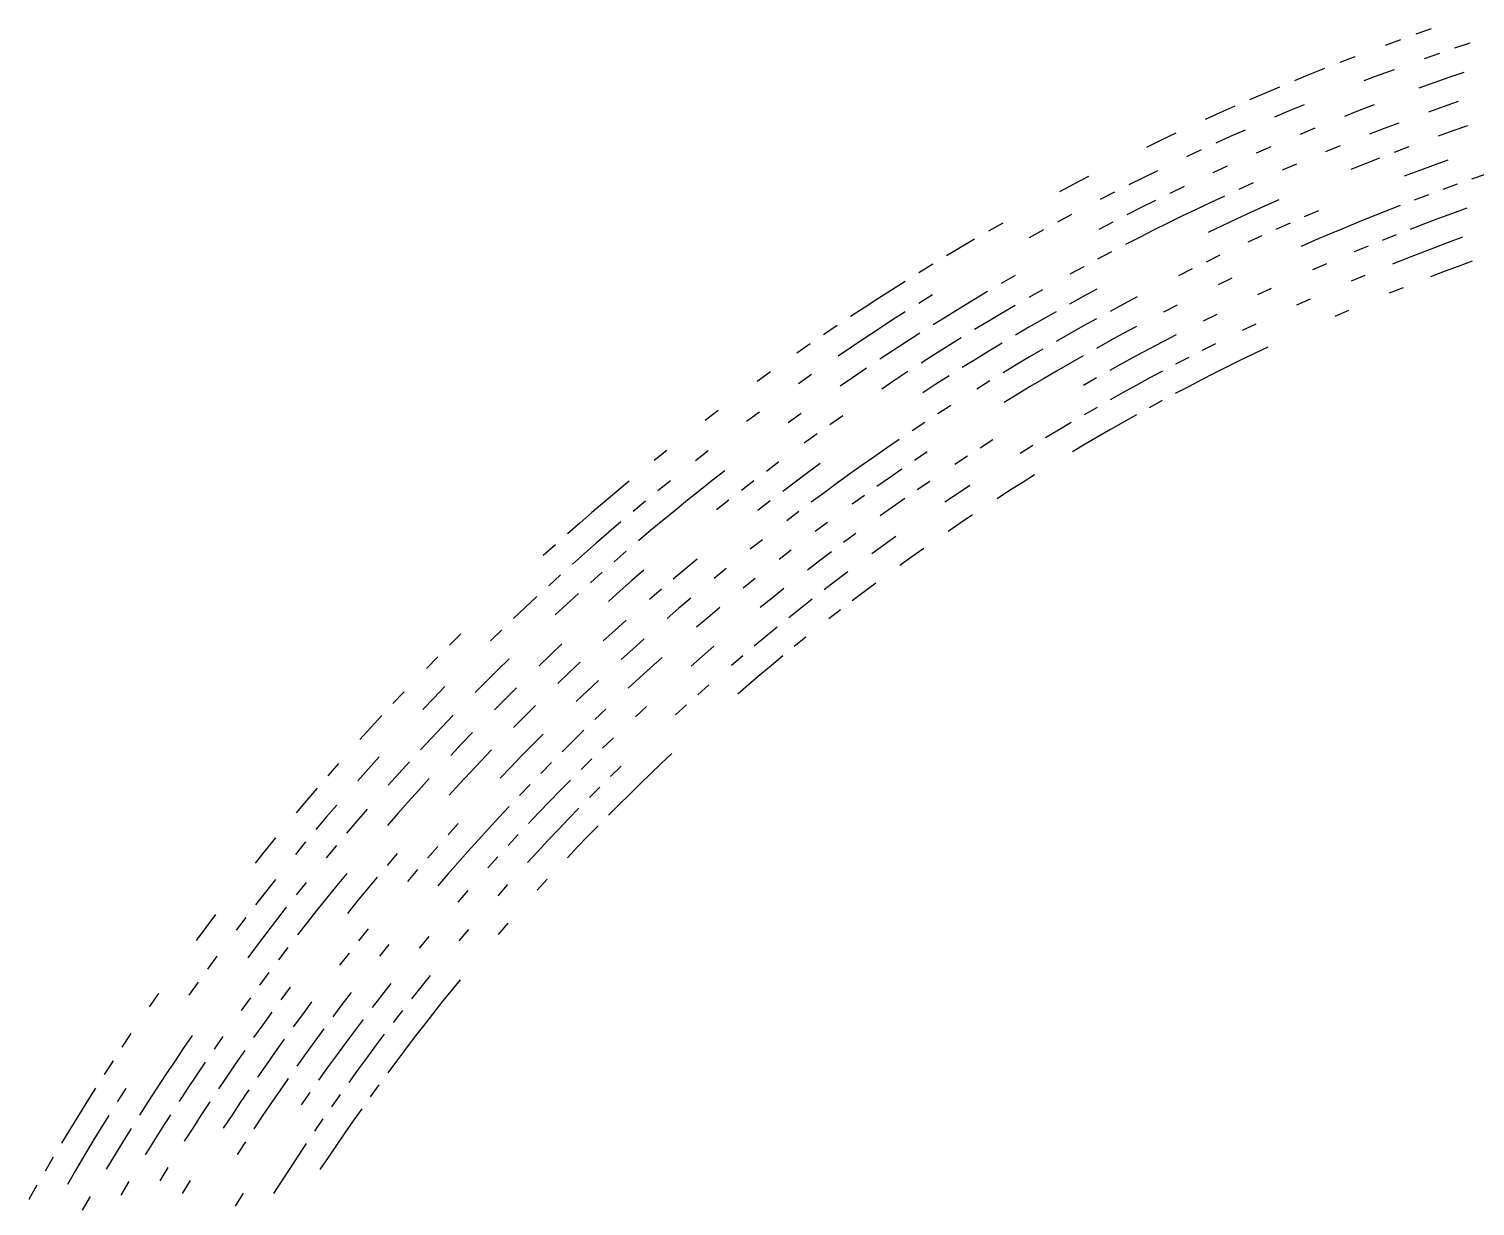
# Model space of a CAD drawing. Header units: metres. Extents: x -298 to 300, y -298 to 299.
# Drawn here: x -260 to -92.7, y 146.4 to 282.7 of the extents above; entities that cross this region are included whole.
import ezdxf

# ---------------------------------------------------------------- set-up
doc = ezdxf.new("R2010")
doc.units = ezdxf.units.M

msp = doc.modelspace()

# ---------------------------------------------------------------- linework, layer by layer
for p, q in [((-101.301094, 281.4165, -692.8203), (-103.06617, 280.77155, -692.8203)), ((-97.75892, 282.67297, -692.8203), (-99.53199, 282.0503, -692.8203)), ((-93.28236, 281.0387, -692.8203), (-95.04517, 280.44415, -692.8203)), ((-106.58393, 279.44855, -692.8203), (-108.336494, 278.7705, -692.8203)), ((-96.80427, 279.83862, -692.8203), (-98.559456, 279.222, -692.8203)), ((-110.084785, 278.08142, -692.8203), (-111.82862, 277.38147, -692.8203)), ((-102.05799, 277.9558, -692.8203), (-103.801155, 277.30627, -692.8203)), ((-111.82862, 277.38147, -692.8203), (-113.56806, 276.67053, -692.8203)), ((-103.801155, 277.30627, -692.8203), (-105.54023, 276.64575, -692.8203)), ((-97.459114, 276.43884, -692.8203), (-99.19294, 275.8181, -692.8203)), ((-95.72144, 277.04858, -692.8203), (-97.459114, 276.43884, -692.8203)), ((-93.97993, 277.64734, -692.8203), (-95.72144, 277.04858, -692.8203)), ((-117.03327, 275.21594, -692.8203), (-118.75892, 274.4724, -692.8203)), ((-115.302925, 275.94867, -692.8203), (-117.03327, 275.21594, -692.8203)), ((-122.19599, 272.95276, -692.8203), (-123.907234, 272.17688, -692.8203)), ((-120.479866, 273.71796, -692.8203), (-122.19599, 272.95276, -692.8203)), ((-114.17121, 273.18024, -692.8203), (-115.88404, 272.4547, -692.8203)), ((-112.453865, 273.89502, -692.8203), (-114.17121, 273.18024, -692.8203)), ((-106.0879, 273.22705, -692.8203), (-107.80128, 272.5523, -692.8203)), ((-104.37037, 273.8911, -692.8203), (-106.0879, 273.22705, -692.8203)), ((-96.36115, 273.65472, -692.8203), (-98.07752, 273.04102, -692.8203)), ((-94.641, 274.25763, -692.8203), (-96.36115, 273.65472, -692.8203)), ((-111.215096, 271.1706, -692.8203), (-112.91535, 270.46368, -692.8203)), ((-103.20277, 271.1355, -692.8203), (-104.90308, 270.47888, -692.8203)), ((-101.49836, 271.78137, -692.8203), (-103.20277, 271.1355, -692.8203)), ((-93.56245, 271.466, -692.8203), (-95.26508, 270.86993, -692.8203)), ((-129.01137, 269.78467, -692.8203), (-130.70259, 268.96606, -692.8203)), ((-127.31507, 270.59277, -692.8203), (-129.01137, 269.78467, -692.8203)), ((-120.99464, 270.21387, -692.8203), (-122.68867, 269.44556, -692.8203)), ((-119.295845, 270.9715, -692.8203), (-120.99464, 270.21387, -692.8203)), ((-95.26508, 270.86993, -692.8203), (-96.963936, 270.26318, -692.8203)), ((-124.377754, 268.66663, -692.8203), (-126.06196, 267.87714, -692.8203)), ((-116.302376, 269.01788, -692.8203), (-117.98902, 268.27905, -692.8203)), ((-108.291084, 269.13367, -692.8203), (-109.978645, 268.4452, -692.8203)), ((-103.7201, 267.72986, -692.8203), (-105.39893, 267.07007, -692.8203)), ((-100.350044, 269.0177, -692.8203), (-102.03712, 268.3791, -692.8203)), ((-129.41524, 266.26648, -692.8203), (-131.08418, 265.44543, -692.8203)), ((-121.34809, 266.76978, -692.8203), (-123.020454, 265.99933, -692.8203)), ((-113.34058, 267.03644, -692.8203), (-115.01484, 266.31628, -692.8203)), ((-105.39893, 267.07007, -692.8203), (-107.073616, 266.39978, -692.8203)), ((-99.20374, 266.2533, -692.8203), (-100.87348, 265.6219, -692.8203)), ((-97.5301, 266.87415, -692.8203), (-99.20374, 266.2533, -692.8203)), ((-95.85255, 267.4845, -692.8203), (-97.5301, 266.87415, -692.8203)), ((-139.07936, 264.71423, -692.8203), (-140.73842, 263.8324, -692.8203)), ((-137.41481, 265.58557, -692.8203), (-139.07936, 264.71423, -692.8203)), ((-131.08418, 265.44543, -692.8203), (-132.74791, 264.61383, -692.8203)), ((-126.35035, 264.427, -692.8203), (-128.00786, 263.62524, -692.8203)), ((-118.349556, 264.84448, -692.8203), (-120.009834, 264.0929, -692.8203)), ((-94.74323, 264.70508, -692.8203), (-96.40333, 264.10175, -692.8203)), ((-91.41169, 265.8805, -692.8203), (-93.07929, 265.29797, -692.8203)), ((-134.40639, 263.77185, -692.8203), (-136.05952, 262.9195, -692.8203)), ((-129.66023, 262.81305, -692.8203), (-131.30748, 261.99048, -692.8203)), ((-121.66541, 263.33093, -692.8203), (-123.31611, 262.5586, -692.8203)), ((-115.38178, 262.8913, -692.8203), (-117.029915, 262.1584, -692.8203)), ((-98.05958, 263.48804, -692.8203), (-99.71198, 262.8639, -692.8203)), ((-139.34947, 261.18372, -692.8203), (-140.98619, 260.3004, -692.8203)), ((-131.30748, 261.99048, -692.8203), (-132.94948, 261.1576, -692.8203)), ((-126.60279, 260.9828, -692.8203), (-128.2386, 260.1795, -692.8203)), ((-124.96192, 261.77588, -692.8203), (-126.60279, 260.9828, -692.8203)), ((-123.31611, 262.5586, -692.8203), (-124.96192, 261.77588, -692.8203)), ((-118.67341, 261.41516, -692.8203), (-120.31214, 260.66162, -692.8203)), ((-117.029915, 262.1584, -692.8203), (-118.67341, 261.41516, -692.8203)), ((-110.80518, 261.61462, -692.8203), (-112.44538, 260.91046, -692.8203)), ((-103.00477, 261.58447, -692.8203), (-104.64503, 260.92932, -692.8203)), ((-101.36036, 262.22937, -692.8203), (-103.00477, 261.58447, -692.8203)), ((-95.278694, 261.3285, -692.8203), (-96.91761, 260.72186, -692.8203)), ((-93.635994, 261.9248, -692.8203), (-95.278694, 261.3285, -692.8203)), ((-147.31807, 260.20166, -692.8203), (-148.9485, 259.2682, -692.8203)), ((-142.61732, 259.40674, -692.8203), (-144.24275, 258.50293, -692.8203)), ((-134.5862, 260.31445, -692.8203), (-136.2176, 259.46106, -692.8203)), ((-129.86928, 259.36597, -692.8203), (-131.49483, 258.5421, -692.8203)), ((-128.2386, 260.1795, -692.8203), (-129.86928, 259.36597, -692.8203)), ((-121.94611, 259.89783, -692.8203), (-123.575264, 259.12378, -692.8203)), ((-120.31214, 260.66162, -692.8203), (-121.94611, 259.89783, -692.8203)), ((-114.081184, 260.19604, -692.8203), (-115.71235, 259.4713, -692.8203)), ((-107.91297, 259.5882, -692.8203), (-109.540535, 258.90228, -692.8203)), ((-106.281136, 260.26392, -692.8203), (-107.91297, 259.5882, -692.8203)), ((-104.64503, 260.92932, -692.8203), (-106.281136, 260.26392, -692.8203)), ((-98.55262, 260.10498, -692.8203), (-100.18372, 259.47778, -692.8203)), ((-96.91761, 260.72186, -692.8203), (-98.55262, 260.10498, -692.8203)), ((-150.57304, 258.3246, -692.8203), (-152.1916, 257.37073, -692.8203)), ((-131.49483, 258.5421, -692.8203), (-133.11519, 257.7082, -692.8203)), ((-117.339, 258.73645, -692.8203), (-118.960945, 257.99133, -692.8203)), ((-111.163765, 258.20618, -692.8203), (-112.7826, 257.49982, -692.8203)), ((-109.540535, 258.90228, -692.8203), (-111.163765, 258.20618, -692.8203)), ((-101.8108, 258.8404, -692.8203), (-103.433846, 258.19275, -692.8203)), ((-95.77766, 257.95496, -692.8203), (-97.39527, 257.3452, -692.8203)), ((-94.1562, 258.55444, -692.8203), (-95.77766, 257.95496, -692.8203)), ((-152.1916, 257.37073, -692.8203), (-153.80412, 256.40674, -692.8203)), ((-134.73024, 256.864, -692.8203), (-136.33992, 256.00983, -692.8203)), ((-122.19056, 256.4707, -692.8203), (-123.798164, 255.69518, -692.8203)), ((-105.05274, 257.53503, -692.8203), (-106.66749, 256.86707, -692.8203)), ((-100.618904, 256.09546, -692.8203), (-102.22474, 255.45537, -692.8203)), ((-99.0091, 256.7254, -692.8203), (-100.618904, 256.09546, -692.8203)), ((-97.39527, 257.3452, -692.8203), (-99.0091, 256.7254, -692.8203)), ((-155.41054, 255.43266, -692.8203), (-157.01076, 254.4486, -692.8203)), ((-137.94417, 255.14543, -692.8203), (-139.54298, 254.27104, -692.8203)), ((-125.400764, 254.90959, -692.8203), (-126.99848, 254.11394, -692.8203)), ((-109.884224, 255.50084, -692.8203), (-111.48603, 254.80266, -692.8203)), ((-96.24012, 254.58464, -692.8203), (-97.836555, 253.97215, -692.8203)), ((-94.63984, 255.18712, -692.8203), (-96.24012, 254.58464, -692.8203)), ((-93.035774, 255.77959, -692.8203), (-94.63984, 255.18712, -692.8203)), ((-158.60481, 253.45439, -692.8203), (-160.19252, 252.45024, -692.8203)), ((-145.89003, 254.127, -692.8203), (-147.48222, 253.20274, -692.8203)), ((-120.80793, 253.81657, -692.8203), (-122.39887, 253.04979, -692.8203)), ((-116.264656, 252.64781, -692.8203), (-117.848335, 251.90965, -692.8203)), ((-105.42414, 254.14507, -692.8203), (-107.017586, 253.47484, -692.8203)), ((-101.01777, 252.71703, -692.8203), (-102.6023, 252.07457, -692.8203)), ((-161.77388, 251.43614, -692.8203), (-163.34883, 250.41216, -692.8203)), ((-160.19252, 252.45024, -692.8203), (-161.77388, 251.43614, -692.8203)), ((-155.45705, 251.89305, -692.8203), (-157.03493, 250.90874, -692.8203)), ((-150.64894, 251.32433, -692.8203), (-152.22334, 250.37022, -692.8203)), ((-149.06856, 252.26854, -692.8203), (-150.64894, 251.32433, -692.8203)), ((-142.72389, 252.4923, -692.8203), (-144.30586, 251.58794, -692.8203)), ((-138.00862, 251.70158, -692.8203), (-139.58577, 250.82689, -692.8203)), ((-136.42601, 252.56639, -692.8203), (-138.00862, 251.70158, -692.8203)), ((-131.76091, 251.6671, -692.8203), (-133.33803, 250.83159, -692.8203)), ((-111.77204, 251.40446, -692.8203), (-113.34803, 250.6945, -692.8203)), ((-163.34883, 250.41216, -692.8203), (-164.91725, 249.37828, -692.8203)), ((-158.60658, 249.9146, -692.8203), (-160.17189, 248.91063, -692.8203)), ((-153.79176, 249.40636, -692.8203), (-155.35402, 248.4326, -692.8203)), ((-152.22334, 250.37022, -692.8203), (-153.79176, 249.40636, -692.8203)), ((-147.45256, 249.74956, -692.8203), (-149.01717, 248.81554, -692.8203)), ((-145.8821, 250.67369, -692.8203), (-147.45256, 249.74956, -692.8203)), ((-141.15736, 249.94225, -692.8203), (-142.72334, 249.04784, -692.8203)), ((-133.33803, 250.83159, -692.8203), (-134.9098, 249.98619, -692.8203)), ((-127.14216, 250.6898, -692.8203), (-128.71327, 249.88329, -692.8203)), ((-122.57105, 249.63548, -692.8203), (-124.13563, 248.85777, -692.8203)), ((-107.33131, 250.08757, -692.8203), (-108.89918, 249.4055, -692.8203)), ((-166.4792, 248.33464, -692.8203), (-168.0345, 247.28117, -692.8203)), ((-161.73091, 247.89684, -692.8203), (-163.28346, 246.87321, -692.8203)), ((-160.17189, 248.91063, -692.8203), (-161.73091, 247.89684, -692.8203)), ((-149.01717, 248.81554, -692.8203), (-150.57588, 247.87181, -692.8203)), ((-144.2837, 248.14354, -692.8203), (-145.83827, 247.22954, -692.8203)), ((-142.72334, 249.04784, -692.8203), (-144.2837, 248.14354, -692.8203)), ((-138.03728, 248.26598, -692.8203), (-139.59282, 247.3911, -692.8203)), ((-136.47627, 249.13097, -692.8203), (-138.03728, 248.26598, -692.8203)), ((-131.84004, 248.24083, -692.8203), (-133.39558, 247.40495, -692.8203)), ((-118.048775, 248.50536, -692.8203), (-119.60639, 247.75603, -692.8203)), ((-169.58315, 246.21794, -692.8203), (-171.12508, 245.145, -692.8203)), ((-163.28346, 246.87321, -692.8203), (-164.82954, 245.83995, -692.8203)), ((-158.46004, 246.45573, -692.8203), (-160.00362, 245.45274, -692.8203)), ((-156.91014, 247.44902, -692.8203), (-158.46004, 246.45573, -692.8203)), ((-153.67525, 245.955, -692.8203), (-155.21584, 244.98204, -692.8203)), ((-152.12862, 246.91826, -692.8203), (-153.67525, 245.955, -692.8203)), ((-147.3871, 246.30577, -692.8203), (-148.93007, 245.3723, -692.8203)), ((-139.59282, 247.3911, -692.8203), (-141.1428, 246.50658, -692.8203)), ((-134.94585, 246.55931, -692.8203), (-136.49074, 245.7039, -692.8203)), ((-133.39558, 247.40495, -692.8203), (-134.94585, 246.55931, -692.8203)), ((-128.79958, 246.4658, -692.8203), (-130.34404, 245.64903, -692.8203)), ((-127.24995, 247.27287, -692.8203), (-128.79958, 246.4658, -692.8203)), ((-122.70728, 246.22813, -692.8203), (-124.250435, 245.44957, -692.8203)), ((-164.82954, 245.83995, -692.8203), (-166.3691, 244.79698, -692.8203)), ((-160.00362, 245.45274, -692.8203), (-161.54088, 244.44005, -692.8203)), ((-155.21584, 244.98204, -692.8203), (-156.75026, 243.9995, -692.8203)), ((-150.46712, 244.42912, -692.8203), (-151.99818, 243.47636, -692.8203)), ((-148.93007, 245.3723, -692.8203), (-150.46712, 244.42912, -692.8203)), ((-144.22594, 244.70836, -692.8203), (-145.75893, 243.79472, -692.8203)), ((-142.68721, 245.61229, -692.8203), (-144.22594, 244.70836, -692.8203)), ((-138.03023, 244.83885, -692.8203), (-139.56422, 243.96416, -692.8203)), ((-131.88335, 244.82256, -692.8203), (-133.41743, 243.98643, -692.8203)), ((-130.34404, 245.64903, -692.8203), (-131.88335, 244.82256, -692.8203)), ((-125.78864, 244.66136, -692.8203), (-127.32191, 243.86351, -692.8203)), ((-119.7494, 244.35728, -692.8203), (-121.28089, 243.5974, -692.8203)), ((-118.2132, 245.10759, -692.8203), (-119.7494, 244.35728, -692.8203)), ((-116.67225, 245.84825, -692.8203), (-118.2132, 245.10759, -692.8203)), ((-174.18849, 242.97032, -692.8203), (-175.70992, 241.86858, -692.8203)), ((-169.42836, 242.68211, -692.8203), (-170.94795, 241.61034, -692.8203)), ((-163.07173, 243.41777, -692.8203), (-164.59608, 242.38591, -692.8203)), ((-158.27846, 243.00725, -692.8203), (-159.80037, 242.00548, -692.8203)), ((-145.75893, 243.79472, -692.8203), (-147.28615, 242.87157, -692.8203)), ((-141.09267, 243.07982, -692.8203), (-142.6155, 242.18596, -692.8203)), ((-139.56422, 243.96416, -692.8203), (-141.09267, 243.07982, -692.8203)), ((-133.41743, 243.98643, -692.8203), (-134.94618, 243.14073, -692.8203)), ((-128.85005, 243.05608, -692.8203), (-130.37306, 242.239, -692.8203)), ((-122.80756, 242.82787, -692.8203), (-124.32935, 242.04881, -692.8203)), ((-121.28089, 243.5974, -692.8203), (-122.80756, 242.82787, -692.8203)), ((-164.59608, 242.38591, -692.8203), (-166.11394, 241.34447, -692.8203)), ((-159.80037, 242.00548, -692.8203), (-161.316, 240.99413, -692.8203)), ((-155.04216, 241.5421, -692.8203), (-156.55495, 240.56065, -692.8203)), ((-153.52321, 242.51396, -692.8203), (-155.04216, 241.5421, -692.8203)), ((-148.80751, 241.93877, -692.8203), (-150.32298, 240.99644, -692.8203)), ((-144.1327, 241.28252, -692.8203), (-145.64418, 240.36955, -692.8203)), ((-142.6155, 242.18596, -692.8203), (-144.1327, 241.28252, -692.8203)), ((-136.46956, 242.28539, -692.8203), (-137.98756, 241.42058, -692.8203)), ((-131.89095, 241.41246, -692.8203), (-133.40358, 240.5764, -692.8203)), ((-130.37306, 242.239, -692.8203), (-131.89095, 241.41246, -692.8203)), ((-125.8462, 241.26018, -692.8203), (-127.35798, 240.46202, -692.8203)), ((-124.32935, 242.04881, -692.8203), (-125.8462, 241.26018, -692.8203)), ((-145.64418, 240.36955, -692.8203), (-147.14986, 239.44719, -692.8203)), ((-133.40358, 240.5764, -692.8203), (-134.9109, 239.73082, -692.8203)), ((-128.86479, 239.6544, -692.8203), (-130.36644, 238.83739, -692.8203)), ((-180.23201, 238.50633, -692.8203), (-181.72514, 237.36674, -692.8203)), ((-175.46577, 238.33812, -692.8203), (-176.9579, 237.22856, -692.8203)), ((-170.6277, 238.16331, -692.8203), (-172.11885, 237.08409, -692.8203)), ((-165.82408, 237.90343, -692.8203), (-167.31374, 236.85442, -692.8203)), ((-153.33595, 239.08342, -692.8203), (-154.83333, 238.11278, -692.8203)), ((-136.41286, 238.87584, -692.8203), (-137.90938, 238.0114, -692.8203)), ((-131.86293, 238.01091, -692.8203), (-133.35414, 237.1751, -692.8203)), ((-156.32457, 237.13274, -692.8203), (-157.80959, 236.14336, -692.8203)), ((-140.886, 236.2545, -692.8203), (-142.36592, 235.36205, -692.8203)), ((-139.40047, 237.13762, -692.8203), (-140.886, 236.2545, -692.8203)), ((-134.8401, 236.32994, -692.8203), (-136.32066, 235.47545, -692.8203)), ((-133.35414, 237.1751, -692.8203), (-134.8401, 236.32994, -692.8203)), ((-168.7967, 235.796, -692.8203), (-170.27303, 234.72838, -692.8203)), ((-159.28838, 235.14464, -692.8203), (-160.76085, 234.1367, -692.8203)), ((-148.45668, 235.10228, -692.8203), (-149.92915, 234.16234, -692.8203)), ((-143.84023, 234.46031, -692.8203), (-145.30879, 233.54942, -692.8203)), ((-137.79585, 234.61168, -692.8203), (-139.26555, 233.7387, -692.8203)), ((-136.32066, 235.47545, -692.8203), (-137.79585, 234.61168, -692.8203)), ((-186.16115, 233.89207, -692.8203), (-187.62514, 232.71538, -692.8203)), ((-181.39189, 233.84398, -692.8203), (-182.85558, 232.69725, -692.8203)), ((-173.2053, 232.56541, -692.8203), (-174.66115, 231.47014, -692.8203)), ((-162.22694, 233.11955, -692.8203), (-163.68657, 232.09325, -692.8203)), ((-160.76085, 234.1367, -692.8203), (-162.22694, 233.11955, -692.8203)), ((-156.05922, 233.71599, -692.8203), (-157.52278, 232.72838, -692.8203)), ((-151.3957, 233.21318, -692.8203), (-152.85622, 232.25487, -692.8203)), ((-179.471, 231.54893, -692.8203), (-180.9203, 230.41441, -692.8203)), ((-169.88356, 231.3062, -692.8203), (-171.33159, 230.2318, -692.8203)), ((-168.42879, 232.37144, -692.8203), (-169.88356, 231.3062, -692.8203)), ((-165.13972, 231.05772, -692.8203), (-166.58632, 230.01317, -692.8203)), ((-163.68657, 232.09325, -692.8203), (-165.13972, 231.05772, -692.8203)), ((-158.98012, 231.73155, -692.8203), (-160.4311, 230.72563, -692.8203)), ((-143.64122, 231.06456, -692.8203), (-145.08846, 230.15495, -692.8203)), ((-190.53072, 230.33452, -692.8203), (-191.97224, 229.13048, -692.8203)), ((-185.76118, 230.37651, -692.8203), (-187.20296, 229.2025, -692.8203)), ((-182.36244, 229.27074, -692.8203), (-183.79738, 228.11815, -692.8203)), ((-180.9203, 230.41441, -692.8203), (-182.36244, 229.27074, -692.8203)), ((-176.11012, 230.36583, -692.8203), (-177.55208, 229.25237, -692.8203)), ((-171.33159, 230.2318, -692.8203), (-172.77284, 229.14842, -692.8203)), ((-166.58632, 230.01317, -692.8203), (-168.02632, 228.95952, -692.8203)), ((-160.4311, 230.72563, -692.8203), (-161.87575, 229.71062, -692.8203)), ((-155.75905, 230.31078, -692.8203), (-157.20119, 229.32506, -692.8203)), ((-151.12483, 229.81401, -692.8203), (-152.56401, 228.8574, -692.8203)), ((-146.52992, 229.23631, -692.8203), (-147.96559, 228.30858, -692.8203)), ((-145.08846, 230.15495, -692.8203), (-146.52992, 229.23631, -692.8203)), ((-193.40614, 227.9174, -692.8203), (-194.83235, 226.69536, -692.8203)), ((-191.97224, 229.13048, -692.8203), (-193.40614, 227.9174, -692.8203)), ((-188.63731, 228.01945, -692.8203), (-190.0642, 226.82744, -692.8203)), ((-183.79738, 228.11815, -692.8203), (-185.22499, 226.95647, -692.8203)), ((-178.98701, 228.12993, -692.8203), (-180.41484, 226.99846, -692.8203)), ((-174.20723, 228.05595, -692.8203), (-175.63472, 226.95451, -692.8203)), ((-168.02632, 228.95952, -692.8203), (-169.45967, 227.8969, -692.8203)), ((-163.31395, 228.68657, -692.8203), (-164.74568, 227.65349, -692.8203)), ((-158.6371, 228.33037, -692.8203), (-160.06673, 227.3267, -692.8203)), ((-152.56401, 228.8574, -692.8203), (-153.99712, 227.89183, -692.8203)), ((-194.83235, 226.69536, -692.8203), (-196.25087, 225.4644, -692.8203)), ((-185.22499, 226.95647, -692.8203), (-186.64528, 225.78587, -692.8203)), ((-170.88628, 226.82524, -692.8203), (-172.3061, 225.74474, -692.8203)), ((-160.06673, 227.3267, -692.8203), (-161.49, 226.31407, -692.8203)), ((-150.81923, 226.4262, -692.8203), (-152.23708, 225.47166, -692.8203)), ((-196.25087, 225.4644, -692.8203), (-197.66164, 224.22453, -692.8203)), ((-192.89531, 224.41661, -692.8203), (-194.29945, 223.19798, -692.8203)), ((-191.48354, 225.62645, -692.8203), (-192.89531, 224.41661, -692.8203)), ((-188.05818, 224.60643, -692.8203), (-189.46364, 223.41814, -692.8203)), ((-186.64528, 225.78587, -692.8203), (-188.05818, 224.60643, -692.8203)), ((-167.58955, 225.56053, -692.8203), (-169.00151, 224.50072, -692.8203)), ((-164.3173, 224.26207, -692.8203), (-165.7212, 223.22282, -692.8203)), ((-152.23708, 225.47166, -692.8203), (-153.64891, 224.50816, -692.8203)), ((-199.06453, 222.97588, -692.8203), (-200.45952, 221.71843, -692.8203)), ((-194.29945, 223.19798, -692.8203), (-195.69588, 221.97057, -692.8203)), ((-175.12526, 223.55699, -692.8203), (-176.52443, 222.44987, -692.8203)), ((-161.0699, 222.9301, -692.8203), (-162.4655, 221.91124, -692.8203)), ((-159.6679, 223.94017, -692.8203), (-161.0699, 222.9301, -692.8203)), ((-156.45424, 222.5548, -692.8203), (-157.84761, 221.56493, -692.8203)), ((-195.69588, 221.97057, -692.8203), (-197.08452, 220.73436, -692.8203)), ((-190.86156, 222.22105, -692.8203), (-192.2519, 221.01518, -692.8203)), ((-182.66661, 221.3142, -692.8203), (-184.0515, 220.15984, -692.8203)), ((-171.80531, 222.3546, -692.8203), (-173.197, 221.26836, -692.8203)), ((-168.50923, 221.11797, -692.8203), (-169.89326, 220.05247, -692.8203)), ((-167.11855, 222.17479, -692.8203), (-168.50923, 221.11797, -692.8203)), ((-157.84761, 221.56493, -692.8203), (-159.2347, 220.56639, -692.8203)), ((-198.46541, 219.48949, -692.8203), (-199.8384, 218.23595, -692.8203)), ((-193.63466, 219.80064, -692.8203), (-195.00975, 218.57744, -692.8203)), ((-188.8297, 220.02373, -692.8203), (-190.20628, 218.83073, -692.8203)), ((-184.0515, 220.15984, -692.8203), (-185.4291, 218.99681, -692.8203)), ((-179.30171, 220.20946, -692.8203), (-180.67976, 219.07628, -692.8203)), ((-165.23732, 219.8474, -692.8203), (-166.61345, 218.80247, -692.8203)), ((-191.57536, 217.62907, -692.8203), (-192.93684, 216.41887, -692.8203)), ((-190.20628, 218.83073, -692.8203), (-191.57536, 217.62907, -692.8203)), ((-186.7993, 217.82512, -692.8203), (-188.16212, 216.64488, -692.8203)), ((-175.95976, 219.06981, -692.8203), (-177.3307, 217.95763, -692.8203)), ((-172.641, 217.8955, -692.8203), (-174.00465, 216.80418, -692.8203)), ((-166.61345, 218.80247, -692.8203), (-167.98296, 217.74895, -692.8203)), ((-163.35793, 217.51866, -692.8203), (-164.71944, 216.48558, -692.8203)), ((-161.98994, 218.5432, -692.8203), (-163.35793, 217.51866, -692.8203)), ((-201.2035, 216.97386, -692.8203), (-202.5606, 215.70323, -692.8203)), ((-197.73668, 216.10533, -692.8203), (-199.08842, 214.85643, -692.8203)), ((-196.37709, 217.34569, -692.8203), (-197.73668, 216.10533, -692.8203)), ((-183.41426, 216.78398, -692.8203), (-184.77065, 215.62498, -692.8203)), ((-174.00465, 216.80418, -692.8203), (-175.3614, 215.70427, -692.8203)), ((-169.34578, 216.68681, -692.8203), (-170.70192, 215.6162, -692.8203)), ((-202.5606, 215.70323, -692.8203), (-203.90968, 214.42412, -692.8203)), ((-190.86537, 214.2589, -692.8203), (-192.2057, 213.0532, -692.8203)), ((-184.77065, 215.62498, -692.8203), (-186.11967, 214.45757, -692.8203)), ((-181.40114, 214.56969, -692.8203), (-182.7436, 213.42339, -692.8203)), ((-180.05144, 215.70744, -692.8203), (-181.40114, 214.56969, -692.8203)), ((-170.70192, 215.6162, -692.8203), (-172.05128, 214.5371, -692.8203)), ((-166.07442, 215.44402, -692.8203), (-167.42284, 214.3939, -692.8203)), ((-209.99919, 212.67467, -692.8203), (-211.32918, 211.34886, -692.8203)), ((-205.25069, 213.13652, -692.8203), (-206.58357, 211.84056, -692.8203)), ((-192.2057, 213.0532, -692.8203), (-193.5384, 211.83916, -692.8203)), ((-173.39384, 213.44951, -692.8203), (-174.7295, 212.3535, -692.8203)), ((-198.3058, 211.49333, -692.8203), (-199.6285, 210.24101, -692.8203)), ((-190.12236, 210.90477, -692.8203), (-191.4416, 209.70384, -692.8203)), ((-188.79561, 212.0974, -692.8203), (-190.12236, 210.90477, -692.8203)), ((-180.71834, 211.2202, -692.8203), (-182.03981, 210.07835, -692.8203)), ((-174.7295, 212.3535, -692.8203), (-176.05824, 211.24913, -692.8203)), ((-170.09969, 212.26854, -692.8203), (-171.428, 211.19322, -692.8203)), ((-212.65074, 210.0147, -692.8203), (-213.96394, 208.67223, -692.8203)), ((-204.41597, 209.77696, -692.8203), (-205.72777, 208.48637, -692.8203)), ((-199.6285, 210.24101, -692.8203), (-200.94331, 208.9804, -692.8203)), ((-196.18071, 209.3861, -692.8203), (-197.49025, 208.1472, -692.8203)), ((-186.7275, 209.93437, -692.8203), (-188.0407, 208.75475, -692.8203)), ((-182.03981, 210.07835, -692.8203), (-183.35402, 208.92815, -692.8203)), ((-177.38002, 210.13652, -692.8203), (-178.69472, 209.01561, -692.8203)), ((-172.74953, 210.10966, -692.8203), (-174.06422, 209.0178, -692.8203)), ((-205.72777, 208.48637, -692.8203), (-207.03142, 207.18755, -692.8203)), ((-197.49025, 208.1472, -692.8203), (-198.79195, 206.90007, -692.8203)), ((-189.34645, 207.56694, -692.8203), (-190.64473, 206.37096, -692.8203)), ((-188.0407, 208.75475, -692.8203), (-189.34645, 207.56694, -692.8203)), ((-175.372, 207.91771, -692.8203), (-176.67284, 206.80943, -692.8203)), ((-174.06422, 209.0178, -692.8203), (-175.372, 207.91771, -692.8203)), ((-216.56477, 205.96281, -692.8203), (-217.85237, 204.59593, -692.8203)), ((-211.83278, 206.57396, -692.8203), (-213.12425, 205.2368, -692.8203)), ((-207.03142, 207.18755, -692.8203), (-208.32683, 205.88054, -692.8203)), ((-203.54903, 206.43462, -692.8203), (-204.8398, 205.14952, -692.8203)), ((-195.35359, 206.05174, -692.8203), (-196.64217, 204.8181, -692.8203)), ((-194.05727, 207.27727, -692.8203), (-195.35359, 206.05174, -692.8203)), ((-181.30287, 206.74913, -692.8203), (-182.5962, 205.60362, -692.8203)), ((-176.67284, 206.80943, -692.8203), (-177.96666, 205.69304, -692.8203)), ((-213.12425, 205.2368, -692.8203), (-214.40724, 203.89165, -692.8203)), ((-204.8398, 205.14952, -692.8203), (-206.12248, 203.85631, -692.8203)), ((-201.37166, 204.38145, -692.8203), (-202.64961, 203.11009, -692.8203)), ((-188.53783, 204.24571, -692.8203), (-189.81523, 203.05492, -692.8203)), ((-183.88234, 204.45012, -692.8203), (-185.16115, 203.2885, -692.8203)), ((-219.13136, 203.22093, -692.8203), (-220.40166, 201.838, -692.8203)), ((-210.8929, 203.2423, -692.8203), (-212.16344, 201.91124, -692.8203)), ((-202.64961, 203.11009, -692.8203), (-203.91951, 201.83067, -692.8203)), ((-193.21852, 203.9547, -692.8203), (-194.494, 202.73448, -692.8203)), ((-220.40166, 201.838, -692.8203), (-221.66322, 200.44713, -692.8203)), ((-212.16344, 201.91124, -692.8203), (-213.42555, 200.57213, -692.8203)), ((-208.66331, 201.24596, -692.8203), (-209.92134, 199.92894, -692.8203)), ((-200.46095, 201.06902, -692.8203), (-201.7181, 199.80339, -692.8203)), ((-195.76173, 201.50633, -692.8203), (-197.02174, 200.27025, -692.8203)), ((-213.42555, 200.57213, -692.8203), (-214.67924, 199.2252, -692.8203)), ((-209.92134, 199.92894, -692.8203), (-211.17104, 198.60399, -692.8203)), ((-206.43504, 199.24815, -692.8203), (-207.68056, 197.94511, -692.8203)), ((-201.7181, 199.80339, -692.8203), (-202.96724, 198.52995, -692.8203)), ((-197.02174, 200.27025, -692.8203), (-198.27394, 199.02629, -692.8203)), ((-192.34743, 200.64934, -692.8203), (-193.60213, 199.43468, -692.8203)), ((-224.15996, 197.64171, -692.8203), (-225.39503, 196.22734, -692.8203)), ((-219.45393, 198.43126, -692.8203), (-220.69398, 197.0465, -692.8203)), ((-215.92442, 197.87035, -692.8203), (-217.16106, 196.5078, -692.8203)), ((-207.68056, 197.94511, -692.8203), (-208.91786, 196.63432, -692.8203)), ((-202.96724, 198.52995, -692.8203), (-204.20833, 197.2487, -692.8203)), ((-199.51826, 197.77446, -692.8203), (-200.75468, 196.51488, -692.8203)), ((-194.84914, 198.2122, -692.8203), (-196.08846, 196.98192, -692.8203)), ((-186.82314, 197.65416, -692.8203), (-188.05913, 196.47423, -692.8203)), ((-185.57973, 198.82628, -692.8203), (-186.82314, 197.65416, -692.8203)), ((-220.69398, 197.0465, -692.8203), (-221.92534, 195.65398, -692.8203)), ((-217.16106, 196.5078, -692.8203), (-218.38911, 195.1375, -692.8203)), ((-213.64537, 195.93071, -692.8203), (-214.86986, 194.58244, -692.8203)), ((-208.91786, 196.63432, -692.8203), (-210.14693, 195.31572, -692.8203)), ((-204.20833, 197.2487, -692.8203), (-205.44136, 195.9597, -692.8203)), ((-197.31999, 195.74388, -692.8203), (-198.54372, 194.49815, -692.8203)), ((-191.4441, 197.3615, -692.8203), (-192.67812, 196.15257, -692.8203)), ((-188.05913, 196.47423, -692.8203), (-189.28767, 195.2866, -692.8203)), ((-226.6212, 194.80522, -692.8203), (-227.8384, 193.37547, -692.8203)), ((-214.86986, 194.58244, -692.8203), (-216.08583, 193.22661, -692.8203)), ((-210.14693, 195.31572, -692.8203), (-211.36763, 193.98949, -692.8203)), ((-201.98317, 195.24754, -692.8203), (-203.20363, 193.97258, -692.8203)), ((-198.54372, 194.49815, -692.8203), (-199.75954, 193.2448, -692.8203)), ((-193.90456, 194.93596, -692.8203), (-195.12325, 193.71172, -692.8203)), ((-190.50874, 194.0913, -692.8203), (-191.72221, 192.88841, -692.8203)), ((-189.28767, 195.2866, -692.8203), (-190.50874, 194.0913, -692.8203)), ((-227.8384, 193.37547, -692.8203), (-229.04659, 191.9381, -692.8203)), ((-224.36159, 192.846, -692.8203), (-225.56645, 191.43053, -692.8203)), ((-220.81917, 192.37389, -692.8203), (-222.02113, 190.98076, -692.8203)), ((-216.08583, 193.22661, -692.8203), (-217.29326, 191.86314, -692.8203)), ((-204.41609, 192.68993, -692.8203), (-205.62044, 191.39977, -692.8203)), ((-199.75954, 193.2448, -692.8203), (-200.96748, 191.98381, -692.8203)), ((-196.33424, 192.47984, -692.8203), (-197.53749, 191.24034, -692.8203)), ((-191.72221, 192.88841, -692.8203), (-192.92812, 191.67784, -692.8203)), ((-225.56645, 191.43053, -692.8203), (-226.76234, 190.00761, -692.8203)), ((-222.02113, 190.98076, -692.8203), (-223.21431, 189.58006, -692.8203)), ((-217.29326, 191.86314, -692.8203), (-218.49208, 190.49211, -692.8203)), ((-210.29155, 190.72704, -692.8203), (-211.48341, 189.40001, -692.8203)), ((-205.62044, 191.39977, -692.8203), (-206.8166, 190.10204, -692.8203)), ((-200.96748, 191.98381, -692.8203), (-202.1675, 190.71526, -692.8203)), ((-197.53749, 191.24034, -692.8203), (-198.73286, 189.9934, -692.8203)), ((-231.43568, 189.04082, -692.8203), (-232.6165, 187.58098, -692.8203)), ((-206.8166, 190.10204, -692.8203), (-208.00465, 188.79686, -692.8203)), ((-203.35945, 189.43925, -692.8203), (-204.54341, 188.15575, -692.8203)), ((-198.73286, 189.9934, -692.8203), (-199.9204, 188.73888, -692.8203)), ((-195.31697, 189.23424, -692.8203), (-196.4998, 188.00127, -692.8203)), ((-194.12639, 190.45982, -692.8203), (-195.31697, 189.23424, -692.8203)), ((-232.6165, 187.58098, -692.8203), (-233.78813, 186.11375, -692.8203)), ((-227.9493, 188.5772, -692.8203), (-229.12718, 187.13939, -692.8203)), ((-224.3986, 188.17198, -692.8203), (-225.57405, 186.75645, -692.8203)), ((-212.66689, 188.06554, -692.8203), (-213.84193, 186.72368, -692.8203)), ((-209.1844, 187.48418, -692.8203), (-210.35588, 186.16417, -692.8203)), ((-208.00465, 188.79686, -692.8203), (-209.1844, 187.48418, -692.8203)), ((-201.09999, 187.47704, -692.8203), (-202.27165, 186.20775, -692.8203)), ((-199.9204, 188.73888, -692.8203), (-201.09999, 187.47704, -692.8203)), ((-196.4998, 188.00127, -692.8203), (-197.67482, 186.76085, -692.8203)), ((-217.34468, 187.24492, -692.8203), (-218.51445, 185.8737, -692.8203)), ((-210.35588, 186.16417, -692.8203), (-211.51906, 184.8369, -692.8203)), ((-205.7192, 186.86485, -692.8203), (-206.88686, 185.56664, -692.8203)), ((-231.45576, 184.24168, -692.8203), (-232.60631, 182.78197, -692.8203)), ((-223.20042, 184.9337, -692.8203), (-224.35555, 183.52574, -692.8203)), ((-219.67558, 184.49516, -692.8203), (-220.82802, 183.10936, -692.8203)), ((-215.00853, 185.3745, -692.8203), (-216.16661, 184.01793, -692.8203)), ((-211.51906, 184.8369, -692.8203), (-212.67384, 183.5023, -692.8203)), ((-200.00142, 184.2581, -692.8203), (-201.15285, 182.99583, -692.8203)), ((-232.60631, 182.78197, -692.8203), (-233.74767, 181.31505, -692.8203)), ((-227.89812, 183.90343, -692.8203), (-229.04665, 182.46605, -692.8203)), ((-224.35555, 183.52574, -692.8203), (-225.50179, 182.11064, -692.8203)), ((-220.82802, 183.10936, -692.8203), (-221.97176, 181.71642, -692.8203)), ((-209.19762, 182.94835, -692.8203), (-210.34059, 181.62834, -692.8203)), ((-204.59084, 183.64732, -692.8203), (-205.73833, 182.35631, -692.8203)), ((-230.18611, 181.02147, -692.8203), (-231.31642, 179.56981, -692.8203)), ((-226.63908, 180.68834, -692.8203), (-227.76741, 179.2589, -692.8203)), ((-225.50179, 182.11064, -692.8203), (-226.63908, 180.68834, -692.8203)), ((-221.97176, 181.71642, -692.8203), (-223.10664, 180.31627, -692.8203)), ((-238.3816, 180.17229, -692.8203), (-239.50652, 178.66905, -692.8203)), ((-234.87978, 179.84105, -692.8203), (-236.00261, 178.35991, -692.8203)), ((-231.31642, 179.56981, -692.8203), (-232.43764, 178.11107, -692.8203)), ((-227.76741, 179.2589, -692.8203), (-228.88673, 177.8225, -692.8203)), ((-204.55916, 179.166, -692.8203), (-205.67842, 177.87529, -692.8203)), ((-239.50652, 178.66905, -692.8203), (-240.62196, 177.15886, -692.8203)), ((-232.43764, 178.11107, -692.8203), (-233.54964, 176.64531, -692.8203)), ((-220.7129, 178.52013, -692.8203), (-221.82774, 177.12798, -692.8203)), ((-213.71935, 177.62584, -692.8203), (-214.82872, 176.27763, -692.8203)), ((-209.1317, 178.44029, -692.8203), (-210.24632, 177.12083, -692.8203)), ((-233.54964, 176.64531, -692.8203), (-234.65236, 175.17265, -692.8203)), ((-229.997, 176.37901, -692.8203), (-231.09816, 174.9287, -692.8203)), ((-222.93382, 175.72887, -692.8203), (-224.03102, 174.32286, -692.8203)), ((-218.32057, 176.72221, -692.8203), (-219.42415, 175.34508, -692.8203)), ((-238.22017, 175.3767, -692.8203), (-239.31483, 173.87474, -692.8203)), ((-240.40004, 172.36595, -692.8203), (-241.47572, 170.85039, -692.8203)), ((-232.19017, 173.47142, -692.8203), (-233.273, 172.00737, -692.8203)), ((-213.54005, 173.12096, -692.8203), (-214.62111, 171.77397, -692.8203)), ((-210.07375, 172.64287, -692.8203), (-211.1519, 171.31767, -692.8203)), ((-244.98799, 171.04887, -692.8203), (-246.05534, 169.50438, -692.8203)), ((-229.72914, 171.76866, -692.8203), (-230.80132, 170.32005, -692.8203)), ((-222.68263, 171.17278, -692.8203), (-223.75124, 169.76842, -692.8203)), ((-219.1808, 170.81602, -692.8203), (-220.24724, 169.4337, -692.8203)), ((-218.1057, 172.19164, -692.8203), (-219.1808, 170.81602, -692.8203)), ((-214.62111, 171.77397, -692.8203), (-215.69368, 170.42027, -692.8203)), ((-211.1519, 171.31767, -692.8203), (-212.2217, 169.98576, -692.8203)), ((-234.3466, 170.53654, -692.8203), (-235.4109, 169.05907, -692.8203)), ((-227.2694, 170.06395, -692.8203), (-228.33092, 168.6309, -692.8203)), ((-223.75124, 169.76842, -692.8203), (-224.81099, 168.35747, -692.8203)), ((-216.7577, 169.05986, -692.8203), (-217.81319, 167.6928, -692.8203)), ((-212.2217, 169.98576, -692.8203), (-213.28307, 168.64714, -692.8203)), ((-232.91823, 167.40294, -692.8203), (-233.96288, 165.93443, -692.8203)), ((-231.86433, 168.86479, -692.8203), (-232.91823, 167.40294, -692.8203)), ((-228.33092, 168.6309, -692.8203), (-229.38338, 167.19115, -692.8203)), ((-221.30495, 168.04472, -692.8203), (-222.35393, 166.64915, -692.8203)), ((-214.33601, 167.30186, -692.8203), (-215.38045, 165.95006, -692.8203)), ((-213.28307, 168.64714, -692.8203), (-214.33601, 167.30186, -692.8203)), ((-248.16084, 166.39555, -692.8203), (-249.19893, 164.83128, -692.8203)), ((-241.0724, 166.19408, -692.8203), (-242.10927, 164.67442, -692.8203)), ((-237.51158, 166.08415, -692.8203), (-238.54784, 164.5869, -692.8203)), ((-230.4268, 165.74492, -692.8203), (-231.46107, 164.2921, -692.8203)), ((-225.86183, 166.93987, -692.8203), (-226.90376, 165.51573, -692.8203)), ((-222.35393, 166.64915, -692.8203), (-223.39409, 165.247, -692.8203)), ((-218.86, 166.31914, -692.8203), (-219.89815, 164.93895, -692.8203)), ((-215.38045, 165.95006, -692.8203), (-216.4164, 164.59172, -692.8203)), ((-242.10927, 164.67442, -692.8203), (-243.13655, 163.14836, -692.8203)), ((-234.99825, 164.45946, -692.8203), (-236.02437, 162.97801, -692.8203)), ((-231.46107, 164.2921, -692.8203), (-232.48622, 162.83287, -692.8203)), ((-227.93666, 164.08507, -692.8203), (-228.96059, 162.64793, -692.8203)), ((-226.90376, 165.51573, -692.8203), (-227.93666, 164.08507, -692.8203)), ((-223.39409, 165.247, -692.8203), (-224.4254, 163.83836, -692.8203)), ((-219.89815, 164.93895, -692.8203), (-220.92763, 163.55229, -692.8203)), ((-216.4164, 164.59172, -692.8203), (-217.44374, 163.22691, -692.8203)), ((-250.2271, 163.2606, -692.8203), (-251.24538, 161.68346, -692.8203)), ((-243.13655, 163.14836, -692.8203), (-244.15422, 161.61583, -692.8203)), ((-239.57466, 163.08311, -692.8203), (-240.592, 161.57298, -692.8203)), ((-236.02437, 162.97801, -692.8203), (-237.04112, 161.49016, -692.8203)), ((-232.48622, 162.83287, -692.8203), (-233.50215, 161.3673, -692.8203)), ((-225.44783, 162.42332, -692.8203), (-226.46138, 161.00188, -692.8203)), ((-224.4254, 163.83836, -692.8203), (-225.44783, 162.42332, -692.8203)), ((-220.92763, 163.55229, -692.8203), (-221.94838, 162.15916, -692.8203)), ((-217.44374, 163.22691, -692.8203), (-218.46251, 161.8557, -692.8203)), ((-244.15422, 161.61583, -692.8203), (-245.16225, 160.07701, -692.8203)), ((-240.592, 161.57298, -692.8203), (-241.59981, 160.0565, -692.8203)), ((-237.04112, 161.49016, -692.8203), (-238.04851, 159.99596, -692.8203)), ((-229.97542, 161.20445, -692.8203), (-230.98116, 159.75462, -692.8203)), ((-221.94838, 162.15916, -692.8203), (-222.96031, 160.75975, -692.8203)), ((-252.25374, 160.09996, -692.8203), (-253.25209, 158.51018, -692.8203)), ((-248.73567, 160.05681, -692.8203), (-249.73378, 158.48924, -692.8203)), ((-245.16225, 160.07701, -692.8203), (-246.16054, 158.53185, -692.8203)), ((-241.59981, 160.0565, -692.8203), (-242.59807, 158.53374, -692.8203)), ((-234.50883, 159.89525, -692.8203), (-235.50624, 158.41704, -692.8203)), ((-230.98116, 159.75462, -692.8203), (-231.9778, 158.29851, -692.8203)), ((-227.4659, 159.57414, -692.8203), (-228.4615, 158.14012, -692.8203)), ((-223.96342, 159.35393, -692.8203), (-224.95766, 157.94194, -692.8203)), ((-219.47261, 160.47813, -692.8203), (-220.47404, 159.09428, -692.8203)), ((-253.25209, 158.51018, -692.8203), (-254.24046, 156.91417, -692.8203)), ((-246.16054, 158.53185, -692.8203), (-247.14912, 156.98051, -692.8203)), ((-239.04646, 158.49547, -692.8203), (-240.03499, 156.98875, -692.8203)), ((-235.50624, 158.41704, -692.8203), (-236.49434, 156.93254, -692.8203)), ((-231.9778, 158.29851, -692.8203), (-232.96523, 156.83617, -692.8203)), ((-221.46675, 157.70415, -692.8203), (-222.4507, 156.30785, -692.8203)), ((-254.24046, 156.91417, -692.8203), (-255.21877, 155.312, -692.8203)), ((-250.722, 156.91545, -692.8203), (-251.7003, 155.3355, -692.8203)), ((-243.58675, 157.00475, -692.8203), (-244.56578, 155.46959, -692.8203)), ((-240.03499, 156.98875, -692.8203), (-241.01399, 155.47594, -692.8203)), ((-236.49434, 156.93254, -692.8203), (-237.47307, 155.44194, -692.8203)), ((-232.96523, 156.83617, -692.8203), (-233.94344, 155.36772, -692.8203)), ((-225.94301, 156.52367, -692.8203), (-226.91942, 155.09929, -692.8203)), ((-222.4507, 156.30785, -692.8203), (-223.42583, 154.90538, -692.8203)), ((-255.21877, 155.312, -692.8203), (-256.18692, 153.70372, -692.8203)), ((-251.7003, 155.3355, -692.8203), (-252.66866, 153.74944, -692.8203)), ((-248.12788, 155.42296, -692.8203), (-249.09688, 153.85936, -692.8203)), ((-245.53511, 153.92833, -692.8203), (-246.49477, 152.38103, -692.8203)), ((-244.56578, 155.46959, -692.8203), (-245.53511, 153.92833, -692.8203)), ((-241.01399, 155.47594, -692.8203), (-241.98347, 153.95695, -692.8203)), ((-234.91237, 153.89317, -692.8203), (-235.87206, 152.41252, -692.8203)), ((-223.42583, 154.90538, -692.8203), (-224.3921, 153.49681, -692.8203)), ((-252.66866, 153.74944, -692.8203), (-253.62703, 152.15733, -692.8203)), ((-250.05602, 152.28966, -692.8203), (-251.00526, 150.71404, -692.8203)), ((-249.09688, 153.85936, -692.8203), (-250.05602, 152.28966, -692.8203)), ((-228.84529, 152.23228, -692.8203), (-229.79463, 150.78978, -692.8203)), ((-227.88686, 153.66881, -692.8203), (-228.84529, 152.23228, -692.8203)), ((-224.3921, 153.49681, -692.8203), (-225.34953, 152.08226, -692.8203)), ((-257.145, 152.08946, -692.8203), (-258.0929, 150.46916, -692.8203)), ((-254.57533, 150.55931, -692.8203), (-255.5136, 148.9553, -692.8203)), ((-253.62703, 152.15733, -692.8203), (-254.57533, 150.55931, -692.8203)), ((-243.89366, 150.90092, -692.8203), (-244.8343, 149.364, -692.8203)), ((-229.79463, 150.78978, -692.8203), (-230.73491, 149.34142, -692.8203)), ((-225.34953, 152.08226, -692.8203), (-226.29805, 150.66173, -692.8203)), ((-248.38478, 149.26848, -692.8203), (-249.31505, 147.70341, -692.8203)), ((-241.29372, 149.41893, -692.8203), (-242.22508, 147.89836, -692.8203)), ((-230.73491, 149.34142, -692.8203), (-231.66603, 147.88713, -692.8203)), ((-259.03058, 148.843, -692.8203), (-259.958, 147.21092, -692.8203)), ((-252.87392, 147.54503, -692.8203), (-253.79326, 145.95183, -692.8203)), ((-235.1751, 147.9312, -692.8203), (-236.09727, 146.44908, -692.8203))]:
    msp.add_line(p, q)

doc.saveas('drawing.dxf')
